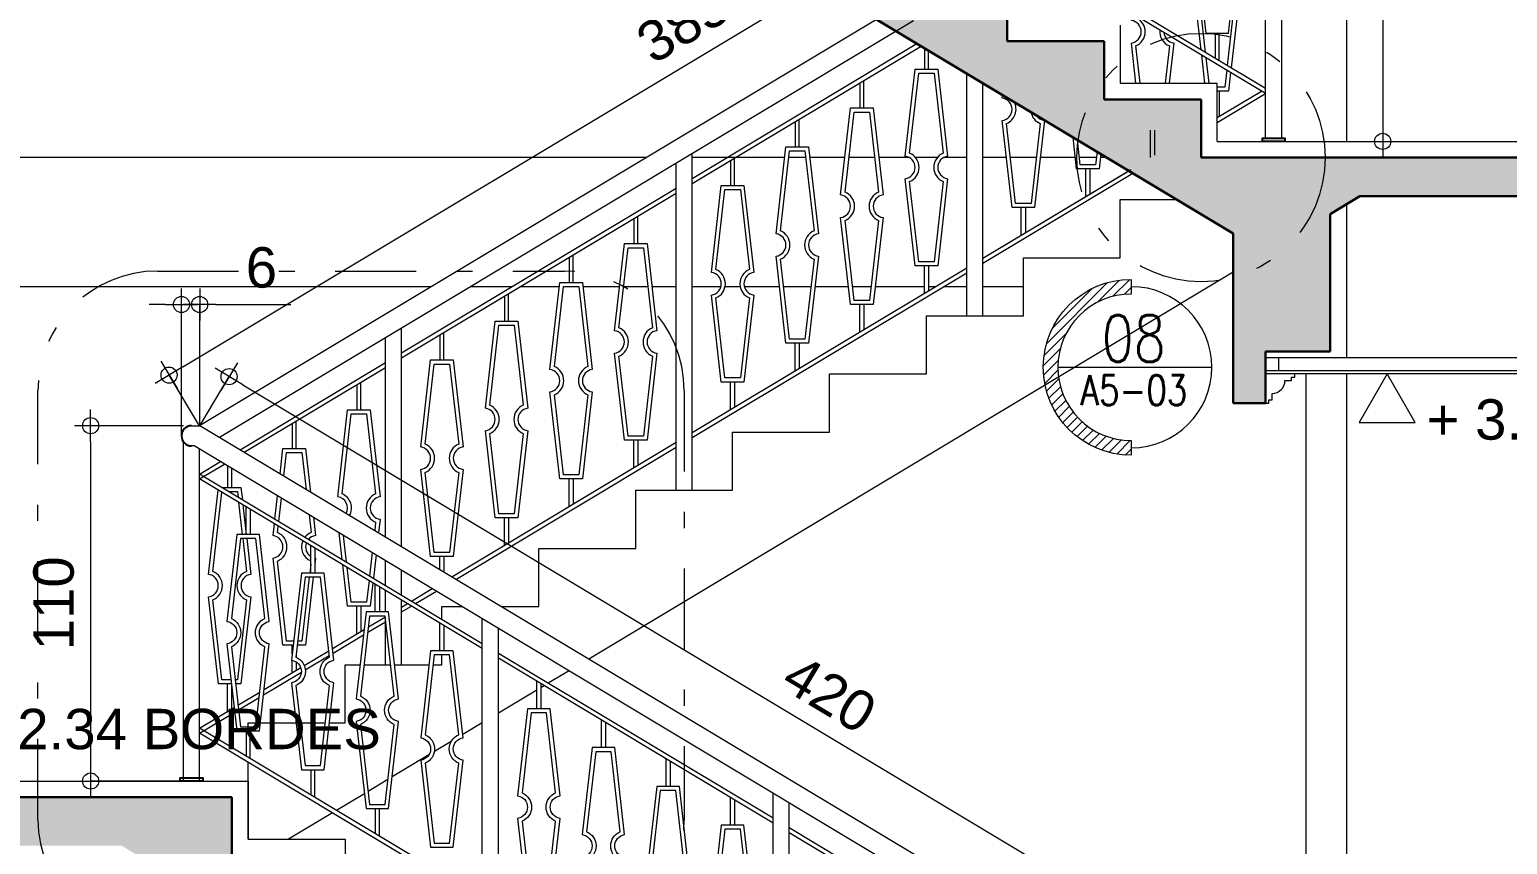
# Model space of a CAD drawing. Header units: millimetres. Extents: x -11 to 1625, y -267 to 180.
# Drawn here: x 1110.18 to 1119.33, y 19.5 to 24.55 of the extents above; entities that cross this region are included whole.
import ezdxf
from ezdxf.enums import TextEntityAlignment as Align

# ---------------------------------------------------------------- set-up
doc = ezdxf.new("R2010")
doc.units = ezdxf.units.MM
doc.linetypes.add('DASHDOT', pattern=[1, 0.5, -0.25, 0, -0.25])
for name, color, linetype, lineweight in [('ars', 11, 'Continuous', 5), ('blk', 1, 'Continuous', 30), ('lan', 7, 'Continuous', 15), ('not', 7, 'Continuous', 20), ('pla', 213, 'Continuous', 15), ('sol kol', 8, 'Continuous', 0), ('u', 6, 'Continuous', 20)]:
    doc.layers.add(name, color=color, linetype=linetype, lineweight=lineweight)
doc.styles.add('ATTR', font='romans.shx', dxfattribs={"width": 0.8, "height": 1.735066})
doc.styles.add('S', font='SIMPLEX', dxfattribs={"width": 1.1})
doc.styles.get("Standard").update_dxf_attribs({"font": 'ARIALUNI.TTF'})
doc.dimstyles.new('SK 50', dxfattribs={"dimtxt": 0.25, "dimasz": 0.1, "dimexe": 0, "dimexo": 0, "dimgap": 0.1, "dimtad": 1, "dimdec": 0, "dimlfac": 50, "dimzin": 12, "dimdsep": 46, "dimtxsty": 'Standard', "dimblk": 'BULAT', "dimcen": 0.1, "dimclrd": 256, "dimclre": 256, "dimclrt": 256, "dimadec": 0, "dimazin": 3, "dimtfac": 1, "dimtdec": 0, "dimtofl": 0, "dimtmove": 0, "dimatfit": 3, "dimldrblk": 'BULAT', "dimfxl": 0, "dimtolj": 1, "dimtzin": 0, "dimlwd": -1, "dimlwe": -1, "dimarcsym": 0})

# ---------------------------------------------------------------- blocks, each defined once
blk = doc.blocks.new('PEILA')
blk.add_lwpolyline([(-0.1875, -0.3248), (0.1875, -0.3248), (0, 0)], close=True)
at = {"style": 'S', "width": 1.1, "flags": 4}
blk.add_attdef('CAT', (0.2652, -0.2887), '', height=0.2, dxfattribs=at)
blk = doc.blocks.new('PEIL')
blk.add_lwpolyline([(-0.1875, 0.3248), (0.1875, 0.3248), (0, 0)], close=True)
at = {"style": 'S', "width": 1.1, "flags": 4}
blk.add_attdef('CAT', (0.2652, 0.0361), '', height=0.2, dxfattribs=at)
blk = doc.blocks.new('BULAT')
for p, q in [((0, -1), (0, 1)), ((-1, 0), (1, 0))]:
    blk.add_line(p, q)
blk.add_circle((0, 0), 0.5)
blk = doc.blocks.new('*D3106')
at = {"layer": 'Defpoints', "color": 0, "ltscale": 0.15}
for p in [(1111.1318, 22.096), (1110.5565, 19.896), (1111.1818, 19.896)]:
    blk.add_point(p, dxfattribs=at)
at = {"layer": 'u', "ltscale": 0.15}
for p, q in [((1111.1318, 22.096), (1110.5565, 22.096)), ((1110.5565, 21.996), (1110.5565, 19.996)), ((1111.1818, 19.896), (1110.5565, 19.896))]:
    blk.add_line(p, q, dxfattribs=at)
at = {"layer": 'u', "ltscale": 0.15, "xscale": 0.1, "yscale": 0.1, "zscale": 0.1}
for p, rotation in [((1110.5565, 22.096), 90), ((1110.5565, 19.896), 270)]:
    blk.add_blockref('BULAT', p, dxfattribs=dict(at, rotation=rotation))
at = {"layer": 'u', "ltscale": 0.15, "insert": (1110.3287, 20.996), "char_height": 0.25, "attachment_point": 5, "rotation": 90}
blk.add_mtext('\\A1;110', dxfattribs=at)
blk = doc.blocks.new('*D3108')
at = {"layer": 'Defpoints', "color": 0, "ltscale": 0.15}
for p in [(1111.2318, 22.096), (1118.6154, 18.0796), (1118.4332, 17.776)]:
    blk.add_point(p, dxfattribs=at)
at = {"layer": 'u', "ltscale": 0.15}
for p, q in [((1111.2318, 22.096), (1111.4139, 22.3996)), ((1111.4997, 22.3482), (1118.5296, 18.1311)), ((1118.4332, 17.776), (1118.6154, 18.0796))]:
    blk.add_line(p, q, dxfattribs=at)
at = {"layer": 'u', "ltscale": 0.15, "xscale": 0.1, "yscale": 0.1, "zscale": 0.1}
for p, rotation in [((1111.4139, 22.3996), 149.0413318421178), ((1118.6154, 18.0796), 329.0413318421179)]:
    blk.add_blockref('BULAT', p, dxfattribs=dict(at, rotation=rotation))
at = {"layer": 'u', "ltscale": 0.15, "insert": (1115.1318, 20.4349), "char_height": 0.25, "attachment_point": 5, "rotation": 329.04133}
blk.add_mtext('\\A1;420', dxfattribs=at)
blk = doc.blocks.new('*D3109')
at = {"layer": 'Defpoints', "color": 0, "ltscale": 0.15}
for p in [(1117.9518, 26.056), (1117.9076, 23.856), (1118.5566, 23.856)]:
    blk.add_point(p, dxfattribs=at)
at = {"layer": 'u', "ltscale": 0.15}
for p, q in [((1117.9518, 26.056), (1118.5566, 26.056)), ((1118.5566, 25.956), (1118.5566, 23.956)), ((1117.9076, 23.856), (1118.5566, 23.856))]:
    blk.add_line(p, q, dxfattribs=at)
at = {"layer": 'u', "ltscale": 0.15, "xscale": 0.1, "yscale": 0.1, "zscale": 0.1}
for p, rotation in [((1118.5566, 26.056), 90), ((1118.5566, 23.856), 270)]:
    blk.add_blockref('BULAT', p, dxfattribs=dict(at, rotation=rotation))
at = {"layer": 'u', "ltscale": 0.15, "insert": (1118.3289, 24.956), "char_height": 0.25, "attachment_point": 5, "rotation": 90}
blk.add_mtext('\\A1;110', dxfattribs=at)
blk = doc.blocks.new('*D3120')
at = {"layer": 'Defpoints', "color": 0, "ltscale": 0.15}
for p in [(1111.2318, 22.8462), (1111.2318, 22.096), (1111.1193, 22.0335)]:
    blk.add_point(p, dxfattribs=at)
at = {"layer": 'u', "ltscale": 0.15}
for p, q in [((1111.0193, 22.8462), (1110.9193, 22.8462)), ((1111.1193, 22.0335), (1111.1193, 22.8462)), ((1111.2318, 22.096), (1111.2318, 22.8462)), ((1111.3318, 22.8462), (1111.7967, 22.8462))]:
    blk.add_line(p, q, dxfattribs=at)
at = {"layer": 'u', "ltscale": 0.15, "xscale": 0.1, "yscale": 0.1, "zscale": 0.1}
blk.add_blockref('BULAT', (1111.1193, 22.8462), dxfattribs=at)
at = {"layer": 'u', "ltscale": 0.15, "xscale": 0.1, "yscale": 0.1, "zscale": 0.1, "rotation": 180}
blk.add_blockref('BULAT', (1111.2318, 22.8462), dxfattribs=at)
at = {"layer": 'u', "ltscale": 0.15, "insert": (1111.6142, 23.0739), "char_height": 0.25, "attachment_point": 5}
blk.add_mtext('\\A1;6', dxfattribs=at)
blk = doc.blocks.new('*D3121')
at = {"layer": 'Defpoints', "color": 0, "ltscale": 0.15}
for p in [(1117.6424, 26.3692), (1117.8303, 26.056), (1111.2303, 22.096)]:
    blk.add_point(p, dxfattribs=at)
at = {"layer": 'u', "ltscale": 0.15}
for p, q in [((1117.8303, 26.056), (1117.6424, 26.3692)), ((1111.1282, 22.4606), (1117.5567, 26.3177)), ((1111.2303, 22.096), (1111.0424, 22.4092))]:
    blk.add_line(p, q, dxfattribs=at)
at = {"layer": 'u', "ltscale": 0.15, "xscale": 0.1, "yscale": 0.1, "zscale": 0.1}
for p, rotation in [((1117.6424, 26.3692), 30.96375653207391), ((1111.0424, 22.4092), 210.9637565320739)]:
    blk.add_blockref('BULAT', p, dxfattribs=dict(at, rotation=rotation))
at = {"layer": 'u', "ltscale": 0.15, "insert": (1114.2252, 24.5844), "char_height": 0.25, "attachment_point": 5, "rotation": 30.96376}
blk.add_mtext('\\A1;385', dxfattribs=at)
blk = doc.blocks.new('NOT15')
at = {"layer": 'not'}
h = blk.add_hatch(dxfattribs=at)
h.set_pattern_fill('ANSI31', color=4, scale=0.324348, style=0)
h.set_pattern_definition([(45, (3660.145562, 1556.199183), (-0.0286686186, 0.0286686186), [])])
edge = h.paths.add_edge_path()
edge.add_line((0, 1.0161), (0, 0.9277))
edge.add_arc((0, 0.486), 0.4418, 90, 270)
edge.add_line((0, 0.0442), (0, -0.0442))
edge.add_arc((0, 0.486), 0.5301, 90, 270, ccw=False)
at = {"layer": 'not', "color": 4}
blk.add_lwpolyline([(0, 1.0161), (0, 0.9277, 1), (0, 0.0442), (0, -0.0442, -1)], format="xyb", close=True, dxfattribs=at)
blk.add_lwpolyline([(-0.4418, 0.486), (0.486, 0.486)], dxfattribs=at)
blk.add_arc((0, 0.486), 0.486, 270, 90, dxfattribs=at)
at = {"style": 'ATTR', "width": 0.8}
for tag, height, p in [('NOT', 0.2812, (0.0155, 0.6605)), ('AR-OO', 0.1807, (0.0167, 0.3478))]:
    blk.add_attdef(tag, text='', height=height, dxfattribs=at).set_placement(p, align=Align.MIDDLE_CENTER)

msp = doc.modelspace()

# ---------------------------------------------------------------- hatches: boundary and pattern name
at = {"layer": 'sol kol'}
h = msp.add_hatch(color=256, dxfattribs=at)
h.dxf.hatch_style = 1
h.paths.add_polyline_path([(1123.9317676, 23.5159917), (1123.9317676, 23.7559917), (1117.4317676, 23.7559917), (1117.4317676, 24.1159917), (1116.8317676, 24.1159917), (1116.8317676, 24.4759917), (1116.2317676, 24.4759917), (1116.2317676, 24.8359917), (1115.6317676, 24.8359917), (1115.6317676, 25.1959917), (1115.0317676, 25.1959917), (1115.0317676, 25.5559917), (1114.4317676, 25.5559917), (1114.4317676, 25.9159917), (1113.8317676, 25.9159917), (1113.8317676, 26.2759917), (1113.2317676, 26.2759917), (1113.2317676, 26.6359917), (1112.6317676, 26.6359917), (1112.6317676, 26.9959917), (1112.0317676, 26.9959917), (1112.0317676, 27.3559917), (1111.4317676, 27.3559917), (1111.4317676, 27.7159917), (1108.6317676, 27.7159917), (1108.6317676, 26.9159917), (1109.0317676, 26.9159917), (1109.0317676, 27.4159917), (1110.7486724, 27.4159917), (1117.6317676, 23.2861346), (1117.6317676, 22.2359917), (1117.8317676, 22.2359917), (1117.8317676, 22.5559917), (1118.2317676, 22.5559917), (1118.2317676, 23.4061346), (1118.4148628, 23.5159917), (1121.6317676, 23.5159917), (1121.6317676, 22.5559917), (1122.2317676, 22.5559917), (1122.2317676, 23.5159917)])
h = msp.add_hatch(color=256, dxfattribs=at)
h.dxf.hatch_style = 1
h.paths.add_polyline_path([(1113.2317676, 18.3559917), (1113.2317676, 18.7159917), (1112.6317676, 18.7159917), (1112.6317676, 19.0759917), (1112.0317676, 19.0759917), (1112.0317676, 19.4359917), (1111.4317676, 19.4359917), (1111.4317676, 19.7959917), (1108.4317676, 19.7959917), (1108.4317676, 19.4959917), (1108.7317676, 19.4959917), (1108.7317676, 18.9959917), (1109.1317676, 18.9959917), (1109.1317676, 19.4959917), (1110.7486724, 19.4959917), (1117.6317676, 15.3661346), (1117.6317676, 12.7759917), (1118.2317676, 12.7759917), (1118.2317676, 13.9759917), (1118.0317676, 13.9759917), (1118.0317676, 15.8359917), (1117.4317676, 15.8359917), (1117.4317676, 16.1959917), (1116.8317676, 16.1959917), (1116.8317676, 16.5559917), (1116.2317676, 16.5559917), (1116.2317676, 16.9159917), (1115.6317676, 16.9159917), (1115.6317676, 17.2759917), (1115.0317676, 17.2759917), (1115.0317676, 17.6359917), (1114.4317676, 17.6359917), (1114.4317676, 17.9959917), (1113.8317676, 17.9959917), (1113.8317676, 18.3559917)])

# ---------------------------------------------------------------- linework, layer by layer
for points in [[(1117.9517676, 23.8559917), (1117.8117676, 23.8559917), (1117.8117676, 23.8759917), (1117.9517676, 23.8759917)], [(1111.2517676, 19.8959917), (1111.1117676, 19.8959917), (1111.1117676, 19.9159917), (1111.2517676, 19.9159917)]]:
    msp.add_lwpolyline(points, close=True)
msp.add_arc((1111.1817676, 22.0334917), 0.0625, 90, 270)
at = {"layer": 'ars', "ltscale": 0.15}
for p, q in [((1117.8317676, 24.1830492), (1116.0817676, 25.2330492)), ((1117.8317676, 24.1526107), (1116.0817676, 25.2026107)), ((1115.7192676, 22.9155492), (1115.7192676, 23.0863158)), ((1113.9192676, 21.8355492), (1113.9192676, 22.0063158)), ((1112.2050169, 20.8069988), (1112.2050169, 20.9777654))]:
    msp.add_line(p, q, dxfattribs=at)
at = {"layer": 'ars'}
for p, q in [((1117.5442676, 24.3555492), (1117.5442676, 24.5263158)), ((1114.2817676, 23.6265174), (1115.6731152, 24.461326)), ((1114.2817676, 23.596079), (1115.6984806, 24.4461068)), ((1115.7192676, 24.4336346), (1115.7192676, 24.3028123)), ((1115.3192676, 24.218579), (1115.3192676, 24.0628123)), ((1117.5317676, 24.0030492), (1117.8064022, 24.16783)), ((1117.5317676, 23.9726107), (1117.8317676, 24.1526107)), ((1114.9192676, 23.978579), (1114.9192676, 23.8228123)), ((1117.1192676, 23.7555492), (1117.1192676, 23.9263158)), ((1114.5192676, 23.738579), (1114.5192676, 23.5828123)), ((1116.0817676, 23.1330492), (1116.9843387, 23.6745919)), ((1116.0817676, 23.1026107), (1117.0097041, 23.6593727)), ((1116.7192676, 23.5155492), (1116.7192676, 23.6863158)), ((1112.4817676, 22.5465174), (1114.1817676, 23.5665174)), ((1112.4817676, 22.516079), (1114.1817676, 23.536079)), ((1116.3192676, 23.2755492), (1116.3192676, 23.4463158)), ((1113.9192676, 23.378579), (1113.9192676, 23.2228123)), ((1113.5192676, 23.138579), (1113.5192676, 22.9828123)), ((1114.2817676, 22.0530492), (1115.9817676, 23.0730492)), ((1114.2817676, 22.0226107), (1115.9817676, 23.0426107)), ((1113.1192676, 22.898579), (1113.1192676, 22.7428123)), ((1115.3192676, 22.6755492), (1115.3192676, 22.8463158)), ((1112.7192676, 22.658579), (1112.7192676, 22.5028123)), ((1114.9192676, 22.4355492), (1114.9192676, 22.6063158)), ((1111.4820542, 21.9466894), (1112.3817676, 22.4865174)), ((1111.5074196, 21.9314702), (1112.3817676, 22.456079)), ((1112.2050169, 22.3500286), (1112.2050169, 22.1942619)), ((1114.5192676, 22.1955492), (1114.5192676, 22.3663158)), ((1123.9317676, 22.4159917), (1117.8317676, 22.4159917)), ((1111.8050169, 22.1100286), (1111.8050169, 21.9542619)), ((1112.7932778, 21.1599553), (1114.1817676, 21.9930492)), ((1112.8186432, 21.1447361), (1114.1817676, 21.9626107)), ((1111.2317676, 21.7965174), (1111.3605761, 21.8738025)), ((1111.2317676, 21.766079), (1111.3859415, 21.8585833)), ((1112.9817676, 20.7465174), (1111.2317676, 21.7965174)), ((1111.4050169, 21.8471381), (1111.4050169, 21.7142619)), ((1112.9817676, 20.716079), (1111.2317676, 21.766079)), ((1113.5192676, 21.5955492), (1113.5192676, 21.7663158)), ((1111.5442676, 21.578579), (1111.5442676, 21.4228123)), ((1113.1192676, 21.3555492), (1113.1192676, 21.5263158)), ((1111.9442676, 21.338579), (1111.9442676, 21.1828123)), ((1112.7192676, 21.2043614), (1112.7192676, 21.2863158)), ((1112.3442676, 21.098579), (1112.3442676, 20.9428123)), ((1112.2726626, 20.8171478), (1112.3817676, 20.8826107)), ((1112.2763706, 20.849811), (1112.3817676, 20.9130492)), ((1112.0546706, 20.716791), (1112.249371, 20.8336113)), ((1112.0579056, 20.6882936), (1112.2456631, 20.800948)), ((1112.7442676, 20.858579), (1112.7442676, 20.7028123)), ((1111.8050169, 20.6828966), (1111.8050169, 20.7377654)), ((1111.8791154, 20.6114579), (1112.0311145, 20.7026573)), ((1114.7817676, 19.6665174), (1113.0817676, 20.6865174)), ((1111.6308496, 20.4624984), (1111.8573784, 20.5984157)), ((1111.8050169, 20.5669988), (1111.8050169, 20.6434329)), ((1111.8859657, 20.5851296), (1112.0343495, 20.6741599)), ((1114.7817676, 19.636079), (1113.0817676, 20.656079)), ((1111.4050169, 20.3269988), (1111.4050169, 20.4977654)), ((1111.4300169, 20.3419988), (1111.4300169, 20.4977654)), ((1111.6271416, 20.4298351), (1111.8614307, 20.5704086)), ((1113.3442676, 20.498579), (1113.3442676, 20.3428123)), ((1111.4688784, 20.3653157), (1111.60385, 20.4462986)), ((1111.4721134, 20.3368183), (1111.600142, 20.4136354)), ((1111.2317676, 20.2230492), (1111.4453223, 20.351182)), ((1111.2317676, 20.1926107), (1111.4485573, 20.3226846)), ((1112.9817676, 19.1730492), (1111.2317676, 20.2230492)), ((1113.7442676, 20.258579), (1113.7442676, 20.1028123)), ((1112.9817676, 19.1426107), (1111.2317676, 20.1926107)), ((1111.5442676, 20.0355492), (1111.5442676, 20.2063158)), ((1111.9442676, 19.7955492), (1111.9442676, 19.9663158)), ((1114.1442676, 20.018579), (1114.1442676, 19.8628123)), ((1114.5442676, 19.778579), (1114.5442676, 19.6228123)), ((1112.3442676, 19.5555492), (1112.3442676, 19.7263158)), ((1116.5817676, 18.5865174), (1114.8817676, 19.6065174)), ((1116.5817676, 18.556079), (1114.8817676, 19.576079))]:
    msp.add_line(p, q, dxfattribs=at)
at = {"layer": 'ars', "ltscale": 0.15}
for points in [[(1117.6017676, 24.5263158), (1117.6629155, 25.0649662, -0.875516397), (1117.6629155, 25.204162), (1117.6017676, 25.7428123), (1117.4617676, 25.7428123), (1117.4006197, 25.204162, -0.875516397), (1117.4006197, 25.0649662), (1117.4617676, 24.5263158)], [(1115.6617676, 23.0863158), (1115.6006197, 23.6249662, 0.875516397), (1115.6006197, 23.764162), (1115.6617676, 24.3028123), (1115.8017676, 24.3028123), (1115.8629155, 23.764162, 0.875516397), (1115.8629155, 23.6249662), (1115.8017676, 23.0863158)], [(1115.6840901, 23.1113158), (1115.6278614, 23.6066331, 0.667482151), (1115.6278614, 23.782495), (1115.6840901, 24.2778123), (1115.779445, 24.2778123), (1115.8356737, 23.782495, 0.667482151), (1115.8356737, 23.6066331), (1115.779445, 23.1113158)], [(1115.2617676, 22.8463158), (1115.2006197, 23.3849662, 0.875516397), (1115.2006197, 23.524162), (1115.2617676, 24.0628123), (1115.4017676, 24.0628123), (1115.4629155, 23.524162, 0.875516397), (1115.4629155, 23.3849662), (1115.4017676, 22.8463158)], [(1115.2840901, 22.8713158), (1115.2278614, 23.3666331, 0.667482151), (1115.2278614, 23.542495), (1115.2840901, 24.0378123), (1115.379445, 24.0378123), (1115.4356737, 23.542495, 0.667482151), (1115.4356737, 23.3666331), (1115.379445, 22.8713158)], [(1114.8617676, 22.6063158), (1114.8006197, 23.1449662, 0.875516397), (1114.8006197, 23.284162), (1114.8617676, 23.8228123), (1115.0017676, 23.8228123), (1115.0629155, 23.284162, 0.875516397), (1115.0629155, 23.1449662), (1115.0017676, 22.6063158)], [(1114.8840901, 22.6313158), (1114.8278614, 23.1266331, 0.667482151), (1114.8278614, 23.302495), (1114.8840901, 23.7978123), (1114.979445, 23.7978123), (1115.0356737, 23.302495, 0.667482151), (1115.0356737, 23.1266331), (1114.979445, 22.6313158)], [(1114.4617676, 22.3663158), (1114.4006197, 22.9049662, 0.875516397), (1114.4006197, 23.044162), (1114.4617676, 23.5828123), (1114.6017676, 23.5828123), (1114.6629155, 23.044162, 0.875516397), (1114.6629155, 22.9049662), (1114.6017676, 22.3663158)], [(1114.4840901, 22.3913158), (1114.4278614, 22.8866331, 0.667482151), (1114.4278614, 23.062495), (1114.4840901, 23.5578123), (1114.579445, 23.5578123), (1114.6356737, 23.062495, 0.667482151), (1114.6356737, 22.8866331), (1114.579445, 22.3913158)], [(1113.8617676, 22.0063158), (1113.8006197, 22.5449662, 0.875516397), (1113.8006197, 22.684162), (1113.8617676, 23.2228123), (1114.0017676, 23.2228123), (1114.0629155, 22.684162, 0.875516397), (1114.0629155, 22.5449662), (1114.0017676, 22.0063158)], [(1113.8840901, 22.0313158), (1113.8278614, 22.5266331, 0.667482151), (1113.8278614, 22.702495), (1113.8840901, 23.1978123), (1113.979445, 23.1978123), (1114.0356737, 22.702495, 0.667482151), (1114.0356737, 22.5266331), (1113.979445, 22.0313158)], [(1113.4617676, 21.7663158), (1113.4006197, 22.3049662, 0.875516397), (1113.4006197, 22.444162), (1113.4617676, 22.9828123), (1113.6017676, 22.9828123), (1113.6629155, 22.444162, 0.875516397), (1113.6629155, 22.3049662), (1113.6017676, 21.7663158)], [(1113.4840901, 21.7913158), (1113.4278614, 22.2866331, 0.667482151), (1113.4278614, 22.462495), (1113.4840901, 22.9578123), (1113.579445, 22.9578123), (1113.6356737, 22.462495, 0.667482151), (1113.6356737, 22.2866331), (1113.579445, 21.7913158)], [(1113.0617676, 21.5263158), (1113.0006197, 22.0649662, 0.875516397), (1113.0006197, 22.204162), (1113.0617676, 22.7428123), (1113.2017676, 22.7428123), (1113.2629155, 22.204162, 0.875516397), (1113.2629155, 22.0649662), (1113.2017676, 21.5263158)], [(1113.0840901, 21.5513158), (1113.0278614, 22.0466331, 0.667482151), (1113.0278614, 22.222495), (1113.0840901, 22.7178123), (1113.179445, 22.7178123), (1113.2356737, 22.222495, 0.667482151), (1113.2356737, 22.0466331), (1113.179445, 21.5513158)], [(1112.6617676, 21.2863158), (1112.6006197, 21.8249662, 0.875516397), (1112.6006197, 21.964162), (1112.6617676, 22.5028123), (1112.8017676, 22.5028123), (1112.8629155, 21.964162, 0.875516397), (1112.8629155, 21.8249662), (1112.8017676, 21.2863158)], [(1112.6840901, 21.3113158), (1112.6278614, 21.8066331, 0.667482151), (1112.6278614, 21.982495), (1112.6840901, 22.4778123), (1112.779445, 22.4778123), (1112.8356737, 21.982495, 0.667482151), (1112.8356737, 21.8066331), (1112.779445, 21.3113158)], [(1111.6017676, 20.2063158), (1111.6629155, 20.7449662, -0.875516397), (1111.6629155, 20.884162), (1111.6017676, 21.4228123), (1111.4617676, 21.4228123), (1111.4006197, 20.884162, -0.875516397), (1111.4006197, 20.7449662), (1111.4617676, 20.2063158)], [(1111.579445, 20.2313158), (1111.6356737, 20.7266331, -0.667482151), (1111.6356737, 20.902495), (1111.579445, 21.3978123), (1111.4840901, 21.3978123), (1111.4278614, 20.902495, -0.667482151), (1111.4278614, 20.7266331), (1111.4840901, 20.2313158)], [(1112.0017676, 19.9663158), (1112.0629155, 20.5049662, -0.875516397), (1112.0629155, 20.644162), (1112.0017676, 21.1828123), (1111.8617676, 21.1828123), (1111.8006197, 20.644162, -0.875516397), (1111.8006197, 20.5049662), (1111.8617676, 19.9663158)], [(1111.979445, 19.9913158), (1112.0356737, 20.4866331, -0.667482151), (1112.0356737, 20.662495), (1111.979445, 21.1578123), (1111.8840901, 21.1578123), (1111.8278614, 20.662495, -0.667482151), (1111.8278614, 20.4866331), (1111.8840901, 19.9913158)], [(1112.4017676, 19.7263158), (1112.4629155, 20.2649662, -0.875516397), (1112.4629155, 20.404162), (1112.4017676, 20.9428123), (1112.2617676, 20.9428123), (1112.2006197, 20.404162, -0.875516397), (1112.2006197, 20.2649662), (1112.2617676, 19.7263158)], [(1112.379445, 19.7513158), (1112.4356737, 20.2466331, -0.667482151), (1112.4356737, 20.422495), (1112.379445, 20.9178123), (1112.2840901, 20.9178123), (1112.2278614, 20.422495, -0.667482151), (1112.2278614, 20.2466331), (1112.2840901, 19.7513158)], [(1112.8017676, 19.4863158), (1112.8629155, 20.0249662, -0.875516397), (1112.8629155, 20.164162), (1112.8017676, 20.7028123), (1112.6617676, 20.7028123), (1112.6006197, 20.164162, -0.875516397), (1112.6006197, 20.0249662), (1112.6617676, 19.4863158)], [(1112.779445, 19.5113158), (1112.8356737, 20.0066331, -0.667482151), (1112.8356737, 20.182495), (1112.779445, 20.6778123), (1112.6840901, 20.6778123), (1112.6278614, 20.182495, -0.667482151), (1112.6278614, 20.0066331), (1112.6840901, 19.5113158)], [(1113.4017676, 19.1263158), (1113.4629155, 19.6649662, -0.875516397), (1113.4629155, 19.804162), (1113.4017676, 20.3428123), (1113.2617676, 20.3428123), (1113.2006197, 19.804162, -0.875516397), (1113.2006197, 19.6649662), (1113.2617676, 19.1263158)], [(1113.379445, 19.1513158), (1113.4356737, 19.6466331, -0.667482151), (1113.4356737, 19.822495), (1113.379445, 20.3178123), (1113.2840901, 20.3178123), (1113.2278614, 19.822495, -0.667482151), (1113.2278614, 19.6466331), (1113.2840901, 19.1513158)], [(1113.8017676, 18.8863158), (1113.8629155, 19.4249662, -0.875516397), (1113.8629155, 19.564162), (1113.8017676, 20.1028123), (1113.6617676, 20.1028123), (1113.6006197, 19.564162, -0.875516397), (1113.6006197, 19.4249662), (1113.6617676, 18.8863158)], [(1113.779445, 18.9113158), (1113.8356737, 19.4066331, -0.667482151), (1113.8356737, 19.582495), (1113.779445, 20.0778123), (1113.6840901, 20.0778123), (1113.6278614, 19.582495, -0.667482151), (1113.6278614, 19.4066331), (1113.6840901, 18.9113158)], [(1114.2017676, 18.6463158), (1114.2629155, 19.1849662, -0.875516397), (1114.2629155, 19.324162), (1114.2017676, 19.8628123), (1114.0617676, 19.8628123), (1114.0006197, 19.324162, -0.875516397), (1114.0006197, 19.1849662), (1114.0617676, 18.6463158)], [(1114.179445, 18.6713158), (1114.2356737, 19.1666331, -0.667482151), (1114.2356737, 19.342495), (1114.179445, 19.8378123), (1114.0840901, 19.8378123), (1114.0278614, 19.342495, -0.667482151), (1114.0278614, 19.1666331), (1114.0840901, 18.6713158)], [(1114.6017676, 18.4063158), (1114.6629155, 18.9449662, -0.875516397), (1114.6629155, 19.084162), (1114.6017676, 19.6228123), (1114.4617676, 19.6228123), (1114.4006197, 19.084162, -0.875516397), (1114.4006197, 18.9449662), (1114.4617676, 18.4063158)], [(1114.579445, 18.4313158), (1114.6356737, 18.9266331, -0.667482151), (1114.6356737, 19.102495), (1114.579445, 19.5978123), (1114.4840901, 19.5978123), (1114.4278614, 19.102495, -0.667482151), (1114.4278614, 18.9266331), (1114.4840901, 18.4313158)]]:
    msp.add_lwpolyline(points, format="xyb", close=True, dxfattribs=at)
for points in [[(1117.4326856, 24.4224984), (1117.4006197, 24.7049662, 0.156583892), (1117.4393975, 24.7233737, 0.156583892)], [(1117.6241377, 24.7233737, 0.156583892), (1117.6629155, 24.7049662), (1117.6182129, 24.311182)], [(1117.0288834, 24.2159917), (1117.0006197, 24.4649662, 0.875516397), (1117.0006197, 24.604162), (1117.0056295, 24.6482936)], [(1117.054044, 24.2159917), (1117.0278614, 24.4466331, 0.667482151), (1117.0278614, 24.622495), (1117.0291856, 24.6341599)], [(1117.4596852, 24.4062986), (1117.4278614, 24.6866331, 0.044013306), (1117.4426885, 24.6943831, 0.044013306)], [(1117.6208467, 24.6943831, 0.044013306), (1117.6356737, 24.6866331), (1117.5946567, 24.3253157)], [(1117.1775694, 24.5451296, 0.333702063), (1117.2356737, 24.4466331), (1117.2094912, 24.2159917)], [(1117.2021044, 24.5304086, 0.35909789), (1117.2629155, 24.4649662), (1117.2346517, 24.2159917)], [(1116.4124051, 24.0177521, 0.225292117), (1116.4629155, 23.9849662), (1116.4017676, 23.4463158), (1116.2617676, 23.4463158), (1116.2006197, 23.9849662, 0.875516397), (1116.2006197, 24.124162), (1116.2028156, 24.1435058)], [(1116.3784067, 24.0381511, 0.256377672), (1116.4356737, 23.9666331), (1116.379445, 23.4713158), (1116.2840901, 23.4713158), (1116.2278614, 23.9666331, 0.44595016), (1116.2748619, 24.100278, 0.44595016)], [(1112.1388495, 21.5526123, 0.525072505), (1112.086369, 21.6556115), (1112.1475169, 22.1942619), (1112.2875169, 22.1942619), (1112.3486647, 21.6556115, 0.875516397), (1112.3486647, 21.5164158), (1112.3391321, 21.4324427)], [(1112.1603026, 21.5397404, 0.447962444), (1112.1136107, 21.6739446), (1112.1698394, 22.1692619), (1112.2651943, 22.1692619), (1112.321423, 21.6739446, 0.667482151), (1112.321423, 21.4980827), (1112.315576, 21.4465764)], [(1111.4286821, 20.4977654), (1111.3475169, 20.4977654), (1111.286369, 21.0364158, 0.875516397), (1111.286369, 21.1756115), (1111.3456429, 21.6977538)], [(1111.425844, 20.5227654), (1111.3698394, 20.5227654), (1111.3136107, 21.0180827, 0.667482151), (1111.3136107, 21.1939446), (1111.369199, 21.6836201)], [(1111.9088331, 21.5448483), (1111.921423, 21.4339446, 0.126429636), (1111.8835559, 21.4054444)], [(1111.9358327, 21.5286486), (1111.9486647, 21.4156115, 0.180964789), (1111.9052563, 21.3924242)], [(1111.8112456, 20.7377654), (1111.7475169, 20.7377654), (1111.686369, 21.2764158, 0.875516397), (1111.686369, 21.4156115), (1111.6946278, 21.4883629)], [(1111.8140836, 20.7627654), (1111.7698394, 20.7627654), (1111.7136107, 21.2580827, 0.667482151), (1111.7136107, 21.4339446), (1111.7181839, 21.4742292)], [(1111.4982798, 21.3978123), (1111.521423, 21.1939446, 0.667482151), (1111.521423, 21.0180827), (1111.4651943, 20.5227654), (1111.4510046, 20.5227654)], [(1111.5234404, 21.3978123), (1111.5486647, 21.1756115, 0.875516397), (1111.5486647, 21.0364158), (1111.4875169, 20.4977654), (1111.4538426, 20.4977654)], [(1111.870213, 21.3830117, 0.408596759), (1111.9192676, 21.2590093, 0.408596759)], [(1111.8919449, 21.3699726, 0.346900576), (1111.9192676, 21.2874127, 0.346900576)], [(1111.9442676, 21.2771448, 0.015874081), (1111.9486647, 21.2764158), (1111.9442676, 21.2376812)]]:
    msp.add_lwpolyline(points, format="xyb", dxfattribs=at)
at = {"layer": 'ars'}
for points in [[(1117.5192676, 24.5263158), (1117.5192676, 24.3705492)], [(1115.7442676, 24.3028123), (1115.7442676, 24.4186346)], [(1115.3442676, 24.0628123), (1115.3442676, 24.233579)], [(1117.5442676, 24.1663158), (1117.5442676, 24.0105492)], [(1114.9442676, 23.8228123), (1114.9442676, 23.993579)], [(1117.1442676, 23.9263158), (1117.1442676, 23.7705492)], [(1114.5442676, 23.5828123), (1114.5442676, 23.753579)], [(1116.7442676, 23.6863158), (1116.7442676, 23.5305492)], [(1116.3442676, 23.4463158), (1116.3442676, 23.2905492)], [(1113.9442676, 23.2228123), (1113.9442676, 23.393579)], [(1113.5442676, 22.9828123), (1113.5442676, 23.153579)], [(1115.7442676, 23.0863158), (1115.7442676, 22.9305492)], [(1113.1442676, 22.7428123), (1113.1442676, 22.913579)], [(1115.3442676, 22.8463158), (1115.3442676, 22.6905492)], [(1112.7442676, 22.5028123), (1112.7442676, 22.673579)], [(1114.9442676, 22.6063158), (1114.9442676, 22.4505492)], [(1112.2300169, 22.1942619), (1112.2300169, 22.3650286)], [(1114.5442676, 22.3663158), (1114.5442676, 22.2105492)], [(1111.8300169, 21.9542619), (1111.8300169, 22.1250286)], [(1113.9442676, 22.0063158), (1113.9442676, 21.8505492)], [(1111.4300169, 21.7142619), (1111.4300169, 21.8321381)], [(1113.5442676, 21.7663158), (1113.5442676, 21.6105492)], [(1111.5192676, 21.4228123), (1111.5192676, 21.593579)], [(1113.1442676, 21.5263158), (1113.1442676, 21.3705492)], [(1111.9192676, 21.1828123), (1111.9192676, 21.353579)], [(1112.7442676, 21.2863158), (1112.7442676, 21.1893614)], [(1112.3192676, 20.9428123), (1112.3192676, 21.113579)], [(1112.2300169, 20.9777654), (1112.2300169, 20.8219988)], [(1112.7192676, 20.7028123), (1112.7192676, 20.873579)], [(1111.8300169, 20.6814821), (1111.8300169, 20.6615685)], [(1111.8300169, 20.6331651), (1111.8300169, 20.5819988)], [(1113.3192676, 20.3428123), (1113.3192676, 20.513579)], [(1113.7192676, 20.1028123), (1113.7192676, 20.273579)], [(1111.5192676, 20.2063158), (1111.5192676, 20.0505492)], [(1111.9192676, 19.9663158), (1111.9192676, 19.8105492)], [(1114.1192676, 19.8628123), (1114.1192676, 20.033579)], [(1114.5192676, 19.6228123), (1114.5192676, 19.793579)], [(1112.3192676, 19.7263158), (1112.3192676, 19.5705492)]]:
    msp.add_lwpolyline(points, dxfattribs=at)
at = {"layer": 'ars', "ltscale": 0.15}
for points in [[(1117.4561283, 24.2159917), (1117.4363935, 24.3898351)], [(1117.4812889, 24.2159917), (1117.4633931, 24.3736354)], [(1117.5914217, 24.2968183), (1117.579445, 24.1913158), (1117.5317676, 24.1913158)], [(1117.6149778, 24.2826846), (1117.6017676, 24.1663158), (1117.5317676, 24.1663158)], [(1116.8121639, 23.7778968), (1116.8017676, 23.6863158), (1116.6617676, 23.6863158), (1116.6396188, 23.8814238)], [(1116.7886078, 23.7920305), (1116.779445, 23.7113158), (1116.6840901, 23.7113158), (1116.6666184, 23.8652241)], [(1111.7297838, 21.7980517), (1111.7475169, 21.9542619), (1111.8875169, 21.9542619), (1111.9180749, 21.6850771)], [(1111.7533399, 21.783918), (1111.7698394, 21.9292619), (1111.8651943, 21.9292619), (1111.8910753, 21.7012768)], [(1111.3688601, 21.7142619), (1111.4875169, 21.7142619), (1111.4961896, 21.6378642)], [(1111.4105268, 21.6892619), (1111.4651943, 21.6892619), (1111.46919, 21.654064)], [(1111.4728979, 21.6214008), (1111.4954418, 21.4228123)], [(1111.4998975, 21.605201), (1111.5206024, 21.4228123)], [(1111.6978628, 21.5168603), (1111.7142907, 21.6615737)], [(1111.7214189, 21.5027266), (1111.7378469, 21.6474401)], [(1112.114711, 21.2667514), (1112.0958816, 21.4326192)], [(1112.1417106, 21.2505516), (1112.1228812, 21.4164195)], [(1111.9192676, 21.2390957), (1111.9128783, 21.1828123)], [(1112.303976, 21.1227539), (1112.2875169, 20.9777654), (1112.1475169, 20.9777654), (1112.118419, 21.2340881)], [(1112.3000829, 21.3100984), (1112.283655, 21.165385)], [(1112.323639, 21.2959648), (1112.3072111, 21.1512513)], [(1111.9352008, 21.1578123), (1111.8875169, 20.7377654), (1111.8364062, 20.7377654)], [(1111.9100402, 21.1578123), (1111.8651943, 20.7627654), (1111.8392442, 20.7627654)], [(1112.2804199, 21.1368876), (1112.2651943, 21.0027654), (1112.1698394, 21.0027654), (1112.1454185, 21.2178884)]]:
    msp.add_lwpolyline(points, dxfattribs=at)
at = {"layer": 'blk'}
for p, q in [((1117.6317676, 23.2861346), (1110.7486724, 27.4159917)), ((1116.2317676, 24.8359917), (1116.2317676, 24.4759917)), ((1116.2317676, 24.4759917), (1116.8317676, 24.4759917)), ((1116.8317676, 24.4759917), (1116.8317676, 24.1159917)), ((1116.8317676, 24.1159917), (1117.4317676, 24.1159917)), ((1117.4317676, 24.1159917), (1117.4317676, 23.7559917)), ((1117.4317676, 23.7559917), (1123.9317676, 23.7559917)), ((1118.4148628, 23.5159917), (1118.2317676, 23.4061346)), ((1118.4148628, 23.5159917), (1121.6317676, 23.5159917)), ((1118.2317676, 23.4061346), (1118.2317676, 22.5559917)), ((1117.6317676, 23.2861346), (1117.6317676, 22.2359917)), ((1117.8317676, 22.5559917), (1118.2317676, 22.5559917)), ((1117.8317676, 22.5559917), (1117.8317676, 22.2359917)), ((1117.6317676, 22.2359917), (1117.8317676, 22.2359917)), ((1108.4317676, 19.7959917), (1111.4317676, 19.7959917)), ((1111.4317676, 19.7959917), (1111.4317676, 19.4359917))]:
    msp.add_line(p, q, dxfattribs=at)
at = {"layer": 'lan'}
for p, q in [((1118.3317676, 30.2559917), (1118.3317676, 23.8559917)), ((1117.8317676, 23.8759917), (1117.8317676, 25.9309917)), ((1117.9317676, 23.8759917), (1117.9317676, 25.9559917)), ((1115.5294809, 24.6746197), (1111.2317676, 22.0959917)), ((1115.6509591, 24.6017328), (1111.3539705, 22.0235397)), ((1116.9317676, 24.5759917), (1116.9317676, 24.2159917)), ((1115.9817676, 22.7759917), (1115.9817676, 24.2761346)), ((1116.0817676, 22.7759917), (1116.0817676, 24.2161346)), ((1116.9317676, 24.2159917), (1117.5317676, 24.2159917)), ((1117.5317676, 23.8559917), (1117.5317676, 24.2159917)), ((1117.5317676, 23.9726107), (1117.8317676, 24.1526107)), ((1117.5317676, 23.8559917), (1123.9317676, 23.8559917)), ((1113.9984342, 23.7559917), (1109.3317676, 23.7559917)), ((1114.1817676, 21.6959917), (1114.1817676, 23.7202179)), ((1114.2817676, 21.6959917), (1114.2817676, 23.7802179)), ((1114.8541821, 23.7559917), (1114.2817676, 23.7559917)), ((1114.9841925, 23.7559917), (1114.8793426, 23.7559917)), ((1115.2269371, 23.7559917), (1115.0093531, 23.7559917)), ((1115.4114374, 23.7559917), (1115.2520977, 23.7559917)), ((1115.6253492, 23.7559917), (1115.436598, 23.7559917)), ((1115.7994469, 23.7559917), (1115.6640883, 23.7559917)), ((1115.9817676, 23.7559917), (1115.838186, 23.7559917)), ((1116.226613, 23.7559917), (1116.0817676, 23.7559917)), ((1116.4117616, 23.7559917), (1116.2517736, 23.7559917)), ((1116.6538579, 23.7559917), (1116.4369221, 23.7559917)), ((1116.7845166, 23.7559917), (1116.6790185, 23.7559917)), ((1116.8486724, 23.7559917), (1116.8096772, 23.7559917)), ((1116.0817676, 23.1330492), (1116.9962754, 23.6817539)), ((1116.0817676, 23.1026107), (1117.0097041, 23.6593727)), ((1116.9317676, 23.4959917), (1117.2820057, 23.4959917)), ((1116.9317676, 23.1359917), (1116.9317676, 23.4959917)), ((1118.3317676, 23.4661346), (1118.3317676, 22.5159917)), ((1116.3317676, 23.1359917), (1116.9317676, 23.1359917)), ((1116.3317676, 22.7759917), (1116.3317676, 23.1359917)), ((1117.6317676, 23.0461346), (1113.6407066, 20.651498)), ((1112.6651009, 22.9559917), (1109.3274357, 22.9559917)), ((1113.1642247, 22.9559917), (1112.9080572, 22.9559917)), ((1113.4587229, 22.9559917), (1113.2149554, 22.9559917)), ((1113.5796517, 22.9559917), (1113.4838834, 22.9559917)), ((1113.8314779, 22.9559917), (1113.6048123, 22.9559917)), ((1114.0068966, 22.9559917), (1113.8566385, 22.9559917)), ((1114.1817676, 22.9559917), (1114.0320572, 22.9559917)), ((1114.4590529, 22.9559917), (1114.2817676, 22.9559917)), ((1114.5788103, 22.9559917), (1114.4847248, 22.9559917)), ((1114.8220722, 22.9559917), (1114.6044822, 22.9559917)), ((1115.0163024, 22.9559917), (1114.8472328, 22.9559917)), ((1115.2493171, 22.9559917), (1115.041463, 22.9559917)), ((1115.3890575, 22.9559917), (1115.2744777, 22.9559917)), ((1115.7192676, 22.9559917), (1115.414218, 22.9559917)), ((1115.7866717, 22.9559917), (1115.7442676, 22.9559917)), ((1115.9817676, 22.9559917), (1115.8374025, 22.9559917)), ((1116.3317676, 22.9559917), (1116.0817676, 22.9559917)), ((1112.4817676, 21.3468614), (1112.4817676, 22.7002179)), ((1115.7317676, 22.7759917), (1116.3317676, 22.7759917)), ((1115.7317676, 22.4159917), (1115.7317676, 22.7759917)), ((1112.3817676, 21.4068614), (1112.3817676, 22.6402179)), ((1115.1317676, 22.4159917), (1115.7317676, 22.4159917)), ((1115.1317676, 22.0559917), (1115.1317676, 22.4159917)), ((1118.0817676, 22.4159917), (1118.0817676, 17.9868614)), ((1118.3317676, 22.4159917), (1118.3317676, 17.8368614)), ((1111.1817676, 22.0959917), (1111.2332171, 22.0959917)), ((1118.4332171, 17.7759917), (1111.2332171, 22.0959917)), ((1114.5317676, 22.0559917), (1115.1317676, 22.0559917)), ((1114.5317676, 21.6959917), (1114.5317676, 22.0559917)), ((1111.1317676, 19.8959917), (1111.1317676, 21.9959917)), ((1111.1985942, 21.9709917), (1111.1817676, 21.9709917)), ((1118.3817676, 17.6610876), (1111.1985942, 21.9709917)), ((1111.2317676, 19.8959917), (1111.2317676, 21.9510876)), ((1113.9317676, 21.6959917), (1114.5317676, 21.6959917)), ((1113.9317676, 21.3359917), (1113.9317676, 21.6959917)), ((1113.3317676, 21.3359917), (1113.9317676, 21.3359917)), ((1113.3317676, 20.9759917), (1113.3317676, 21.3359917)), ((1112.3817676, 21.1065174), (1112.3817676, 21.2610876)), ((1112.4817676, 21.0465174), (1112.4817676, 21.2010876)), ((1112.3817676, 20.9428123), (1112.3817676, 21.076079)), ((1112.5429911, 21.0097833), (1112.6717996, 21.0870684)), ((1112.5683565, 20.9945641), (1112.697165, 21.0718492)), ((1112.4817676, 20.6159917), (1112.4817676, 21.016079)), ((1112.4817676, 20.9730492), (1112.5176257, 20.9945641)), ((1112.4817676, 20.9426107), (1112.5429911, 20.9793449)), ((1112.7317676, 20.9759917), (1112.8569275, 20.9759917)), ((1112.7317676, 20.8965174), (1112.7317676, 20.9759917)), ((1113.0998838, 20.9759917), (1113.3317676, 20.9759917)), ((1112.2726626, 20.8171478), (1112.3817676, 20.8826107)), ((1112.3817676, 20.6159917), (1112.3817676, 20.897353)), ((1112.9817676, 18.8159917), (1112.9817676, 20.9010876)), ((1112.0579056, 20.6882936), (1112.2456631, 20.800948)), ((1113.0817676, 18.8159917), (1113.0817676, 20.8410876)), ((1111.8859657, 20.5851296), (1112.0343495, 20.6741599)), ((1112.1317676, 20.6159917), (1112.2246667, 20.6159917)), ((1112.1317676, 20.2559917), (1112.1317676, 20.6159917)), ((1112.2498273, 20.6159917), (1112.4137079, 20.6159917)), ((1112.4388684, 20.6159917), (1112.6519116, 20.6159917)), ((1112.6770722, 20.6159917), (1112.7317676, 20.6159917)), ((1112.7317676, 20.6159917), (1112.7317676, 20.6778123)), ((1113.5192285, 20.5786111), (1113.39042, 20.501326)), ((1113.3192676, 20.4586346), (1113.0817676, 20.3161346)), ((1113.3650546, 20.4861068), (1113.3442676, 20.4736346)), ((1111.5317676, 20.2559917), (1111.8288834, 20.2559917)), ((1111.5317676, 20.2063158), (1111.5317676, 20.2559917)), ((1111.854044, 20.2559917), (1112.0094912, 20.2559917)), ((1112.0346517, 20.2559917), (1112.1317676, 20.2559917)), ((1112.9817676, 20.2561346), (1112.8607195, 20.1835058)), ((1112.7886733, 20.140278), (1112.6851285, 20.0781511)), ((1112.65113, 20.0577521), (1112.4239163, 19.9214238)), ((1111.5317676, 19.8959917), (1111.5317676, 20.0126107)), ((1108.4317676, 19.8959917), (1111.5317676, 19.8959917)), ((1111.5317676, 19.8959917), (1111.5317676, 19.5359917)), ((1111.5317676, 19.5359917), (1111.5317676, 19.8959917)), ((1112.3969168, 19.9052241), (1112.2749274, 19.8320305)), ((1112.2513713, 19.8178968), (1112.0791964, 19.7145919)), ((1114.7817676, 17.7559917), (1114.7817676, 19.8210876)), ((1112.053831, 19.6993727), (1111.7815294, 19.5359917)), ((1114.8817676, 17.7559917), (1114.8817676, 19.7610876)), ((1111.5317676, 19.5359917), (1112.1317676, 19.5359917)), ((1112.1317676, 19.5359917), (1112.1317676, 19.1759917))]:
    msp.add_line(p, q, dxfattribs=at)
msp.add_lwpolyline([(1117.9917676, 22.3759917), (1117.9917676, 22.3959917), (1118.0117676, 22.3959917), (1118.0117676, 22.4159917), (1117.8317676, 22.4159917), (1117.8317676, 22.2359917), (1117.8517676, 22.2359917), (1117.8517676, 22.2559917), (1117.8717676, 22.2559917), (1117.8717676, 22.2959917, 0.414213562), (1117.9517676, 22.3759917)], format="xyb", close=True, dxfattribs=at)
at = {"layer": 'not', "linetype": 'DASHDOT'}
msp.add_lwpolyline([(1110.9716369, 23.0533717), (1113.4912494, 23.0533717, -0.414213562), (1114.2323415, 22.3122796), (1114.2323415, 19.6567331, -0.414213562), (1113.4912494, 18.915641), (1110.9716369, 18.915641, -0.414213562), (1110.2305448, 19.6567331), (1110.2305448, 22.3122796, -0.414213562)], format="xyb", close=True, dxfattribs=at)
msp.add_circle((1117.4317676, 23.7559917), 0.768775, dxfattribs=at)
at = {"layer": 'pla'}
for p, q in [((1123.9317676, 22.5159917), (1117.8317676, 22.5159917)), ((1117.9117676, 22.5159917), (1117.9117676, 22.4359917)), ((1123.9317676, 22.4359917), (1117.8317676, 22.4359917))]:
    msp.add_line(p, q, dxfattribs=at)

# ---------------------------------------------------------------- block references
at = {"xscale": 1.026892176462654, "yscale": 1.026892176462654, "zscale": 1.026892176462654}
msp.add_blockref('NOT15', (1116.999314, 21.9584013), dxfattribs=at).add_auto_attribs({'NOT': '08', 'AR-OO': 'A5-03'})
at = {"layer": 'not'}
ref = msp.add_blockref('PEILA', (1118.584375, 22.4159917), dxfattribs=dict(at, xscale=0.9237604307034012, yscale=0.9237604307034012, zscale=0.9237604307034012))
ref.add_attrib('CAT', '+ 3.60 PLAFOND GYPSUM T=9mm', (1118.8277204, 22.0094398), dxfattribs={"layer": '0', "height": 0.25, "flags": 4})
ref = msp.add_blockref('PEIL', (1109.5247145, 19.8959917), dxfattribs=dict(at, xscale=0.9237604307034012, yscale=0.9237604307034012, zscale=0.9237604307034012))
ref.add_attrib('CAT', '+ 2.34 BORDES', (1109.801388, 20.0932976), dxfattribs={"layer": '0', "height": 0.25, "flags": 4})

# ---------------------------------------------------------------- dimensions: what is measured, and where the dimension line sits
at = {"layer": 'u', "ltscale": 0.15}
for p1, p2, distance, picture, middle in [((1111.230318, 22.0959917), (1117.830318, 26.0559917), 0.3652274, '*D3121', (1114.2252447, 24.5844472)), ((1111.2317676, 22.0959917), (1118.4332171, 17.7759917), 0.3540957, '*D3108', (1115.1317942, 20.4349285))]:
    dim = msp.add_aligned_dim(p1=p1, p2=p2, distance=distance, dimstyle='SK 50', dxfattribs=at)
    dim.commit()
    dim.dimension.update_dxf_attribs({"geometry": picture, "text_midpoint": middle})
for base, p1, p2, picture, middle in [((1118.5565963, 23.8559917), (1117.9517676, 26.0559917), (1117.9075873, 23.8559917), '*D3109', (1118.3288677, 24.9559917)), ((1110.5564571, 19.8959917), (1111.1317676, 22.0959917), (1111.1817676, 19.8959917), '*D3106', (1110.3287285, 20.9959917))]:
    dim = msp.add_linear_dim(base=base, p1=p1, p2=p2, angle=90, dimstyle='SK 50', dxfattribs=at)
    dim.commit()
    dim.dimension.update_dxf_attribs({"geometry": picture, "text_midpoint": middle})
dim = msp.add_linear_dim(base=(1111.2317676, 22.8461913), p1=(1111.1192676, 22.0334917), p2=(1111.2317676, 22.0959917), dimstyle='SK 50', dxfattribs=at)
dim.commit()
dim.dimension.update_dxf_attribs({"geometry": '*D3120', "text_midpoint": (1111.6142198, 23.0739198)})

doc.saveas('drawing.dxf')
